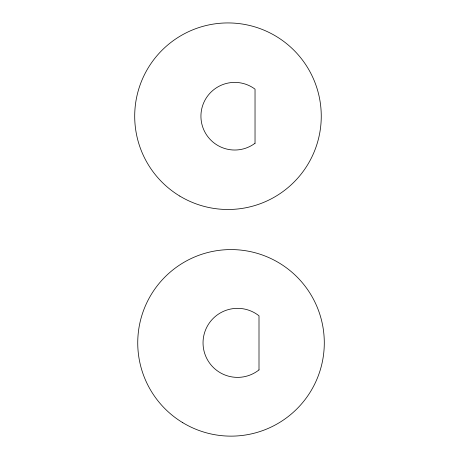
<?xml version="1.0" encoding="UTF-8"?>
<svg xmlns="http://www.w3.org/2000/svg" width="459" height="459" viewBox="0 0 459 459"><rect width="100%" height="100%" fill="white"/><g stroke="black" fill="none" stroke-linecap="round" stroke-linejoin="round"><path stroke-width="0.69" d="M259.002 369.908L259.002 315.809A34.523 34.523 0 0 0 212.23 319.401A34.523 34.523 0 0 0 212.23 366.316A34.523 34.523 0 0 0 259.002 369.908M255.032 143.26L255.032 89.161A33.811 33.811 0 0 0 209.729 93.458A33.811 33.811 0 0 0 209.729 138.962A33.811 33.811 0 0 0 255.032 143.26M179.785 196.073A93.28 93.28 0 0 0 321.243 118.015A93.28 93.28 0 0 0 182.917 34.54A93.28 93.28 0 0 0 179.785 196.073M182.802 422.71A93.28 93.28 0 0 0 324.278 344.692A93.28 93.28 0 0 0 185.975 261.177A93.28 93.28 0 0 0 182.802 422.71"/></g></svg>
